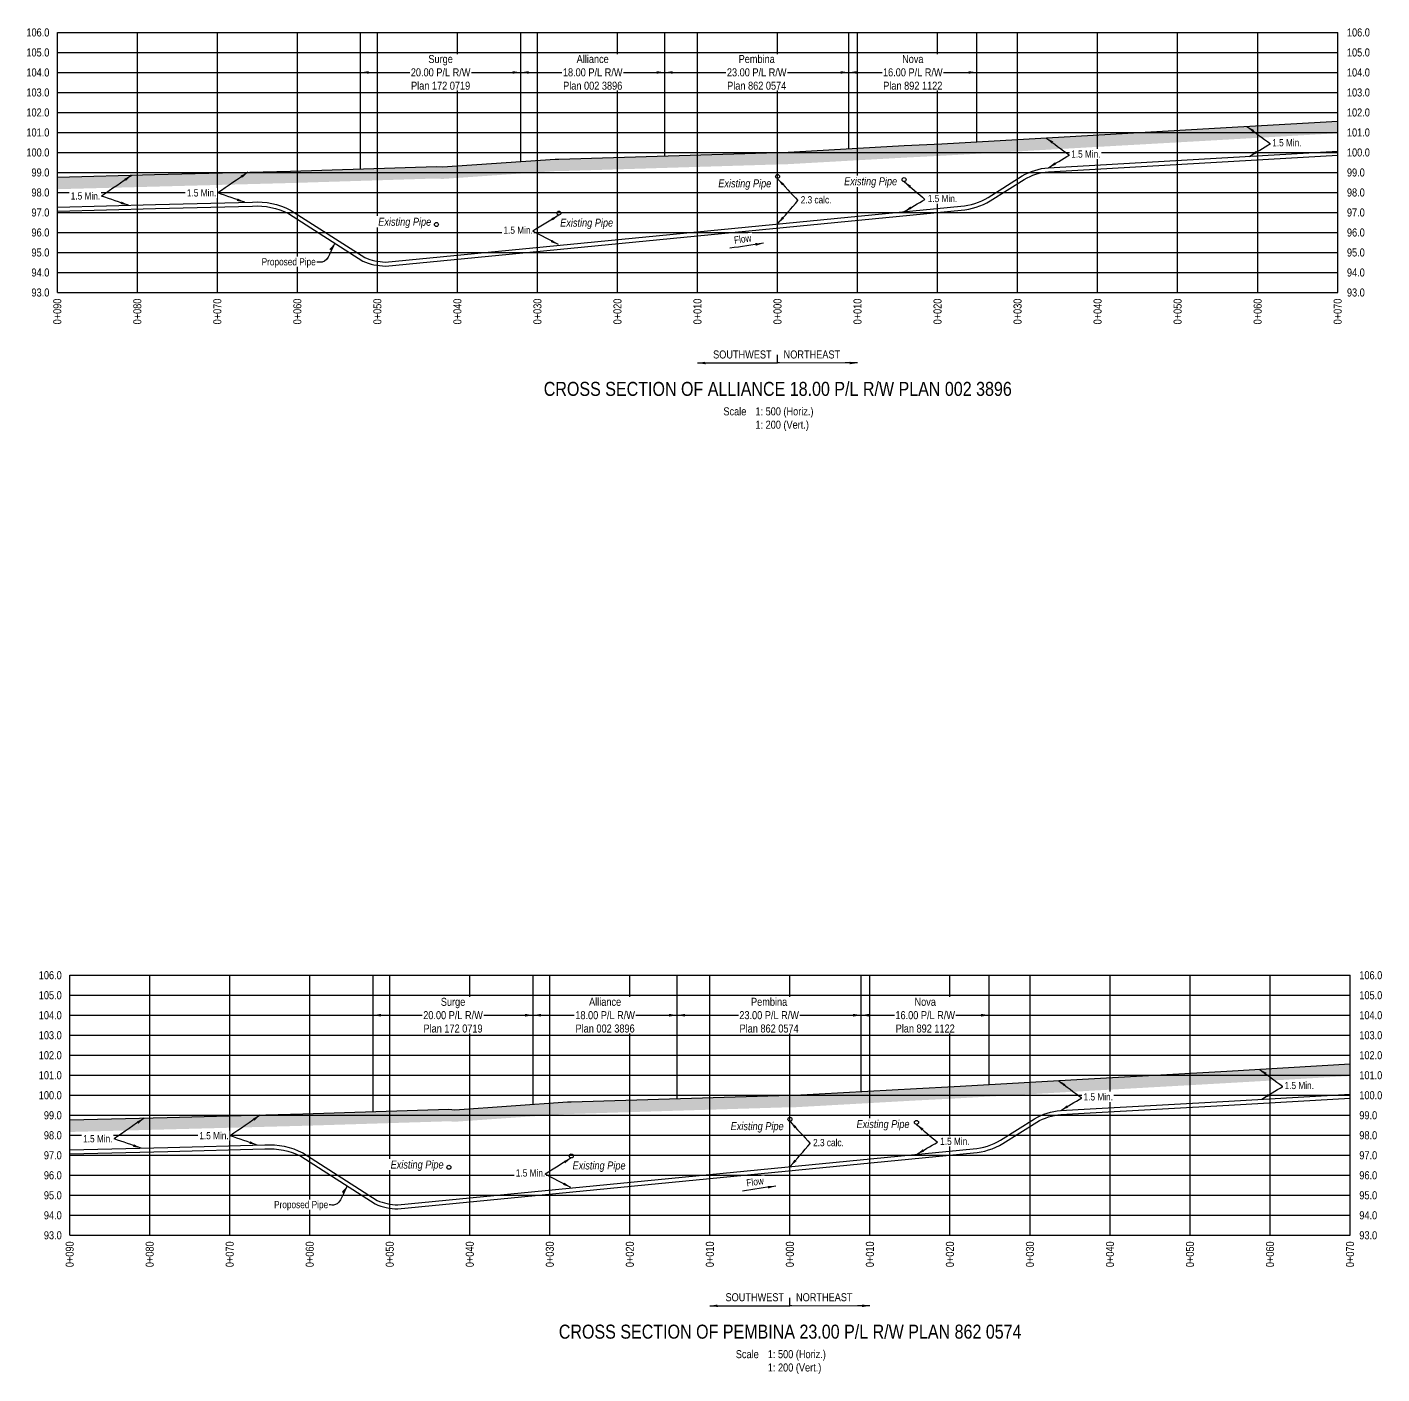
# Model space of a CAD drawing. Extents: x 348563 to 356787, y 6145683 to 6156014.
# Drawn here: x 349230 to 350923, y 6148369 to 6150051 of the extents above; entities that cross this region are included whole.
import ezdxf
from ezdxf.enums import TextEntityAlignment as Align

# ---------------------------------------------------------------- set-up
doc = ezdxf.new("R2010")
doc.units = 0
doc.header["$LTSCALE"] = 5
doc.header["$PDMODE"] = 34
doc.header["$PDSIZE"] = 0.03
doc.linetypes.add('foc-TOPO', pattern=[1, 0.2, -0.8])
doc.linetypes.add('UG_PIPE', pattern=[1.875, 1.25, -0.625])
doc.layers.get('Defpoints').update_dxf_attribs({"color": 9})
for name, color, linetype in [('AS-PIPE-UG', 44, 'UG_PIPE'), ('CG-NOTES', 7, 'Continuous'), ('DETAIL-T', 7, 'Continuous'), ('F-RW', 190, 'Continuous'), ('L-DETAIL-T', 3, 'Continuous'), ('P-CROSSINGS-GRID', 8, 'Continuous'), ('P-CROSSINGS-GROUND', 48, 'foc-TOPO'), ('P-CROSSINGS-LINE', 3, 'Continuous'), ('P-PROPOSED', 10, 'Continuous'), ('S-T7', 7, 'Continuous')]:
    doc.layers.add(name, color=color, linetype=linetype)
doc.layers.add('F-RW-T', color=190, linetype='Continuous', lineweight=9)
doc.styles.add('140', font='ARIALN.TTF', dxfattribs={"height": 15})
doc.styles.add('80', font='ARIALN.TTF', dxfattribs={"height": 10})
doc.styles.add('80CG', font='ARIALN.TTF', dxfattribs={"height": 10})
doc.styles.add('80L', font='ARIALN.TTF', dxfattribs={"height": 10})
doc.dimstyles.new('Compass 5 000', dxfattribs={"dimscale": 5, "dimtxt": 9, "dimasz": 2, "dimexe": 0.2, "dimexo": 0.0625, "dimgap": 0.5, "dimtad": 0, "dimtih": 1, "dimtoh": 1, "dimzin": 0, "dimdsep": 46, "dimtxsty": '80CG', "dimcen": 0.1, "dimse1": 1, "dimse2": 1, "dimclrd": 256, "dimclrt": 256, "dimaunit": 1, "dimadec": 4, "dimazin": 0, "dimtfac": 0.06, "dimtofl": 0, "dimtmove": 0, "dimatfit": 1, "dimfxl": 0.2, "dimtolj": 1, "dimtzin": 0, "dimlwd": -1, "dimarcsym": 0})

# ---------------------------------------------------------------- blocks, each defined once
blk = doc.blocks.new('*D641')
at = {"layer": 'Defpoints', "color": 0, "transparency": 16777216}
for p in [(350256.6, 6149999), (350416.6, 6149999), (350416.6, 6149994.7)]:
    blk.add_point(p, dxfattribs=at)
at = {"layer": 'F-RW-T', "transparency": 16777216}
for p, q in [((350266.6, 6149994.7), (350297.5, 6149994.7)), ((350406.6, 6149994.7), (350375.7, 6149994.7))]:
    blk.add_line(p, q, dxfattribs=at)
for points in [[(350266.6, 6149996.3), (350266.6, 6149993), (350256.6, 6149994.7)], [(350406.6, 6149996.3), (350406.6, 6149993), (350416.6, 6149994.7)]]:
    blk.add_solid(points, dxfattribs=at)
at = {"layer": 'F-RW-T', "transparency": 16777216, "insert": (350336.6, 6149994.7), "char_height": 10, "attachment_point": 5, "style": '80CG', "bg_fill": 3, "box_fill_scale": 1.1, "bg_fill_color": 256, "bg_fill_true_color": 13158600, "bg_fill_transparency": 0}
blk.add_mtext('\\A1;Nova\\P16.00 P/L R/W\\PPlan 892 1122', dxfattribs=at)
blk = doc.blocks.new('*D642')
at = {"layer": 'Defpoints', "color": 0, "transparency": 16777216}
for p in [(350026.7, 6149994.7), (350256.6, 6149994.7), (350256.6, 6149994.7)]:
    blk.add_point(p, dxfattribs=at)
at = {"layer": 'F-RW-T', "transparency": 16777216}
for p, q in [((350036.7, 6149994.7), (350102.1, 6149994.7)), ((350246.6, 6149994.7), (350181.2, 6149994.7))]:
    blk.add_line(p, q, dxfattribs=at)
for points in [[(350036.7, 6149996.3), (350036.7, 6149993), (350026.7, 6149994.7)], [(350246.6, 6149996.3), (350246.6, 6149993), (350256.6, 6149994.7)]]:
    blk.add_solid(points, dxfattribs=at)
at = {"layer": 'F-RW-T', "transparency": 16777216, "insert": (350141.6, 6149994.7), "char_height": 10, "attachment_point": 5, "style": '80CG', "bg_fill": 3, "box_fill_scale": 1.1, "bg_fill_color": 256, "bg_fill_true_color": 13158600, "bg_fill_transparency": 0}
blk.add_mtext('\\A1;Pembina\\P23.00 P/L R/W\\PPlan 862 0574', dxfattribs=at)
blk = doc.blocks.new('*D643')
at = {"layer": 'Defpoints', "color": 0, "transparency": 16777216}
for p in [(349846.7, 6149994.7), (350026.7, 6149994.7), (350026.7, 6149994.7)]:
    blk.add_point(p, dxfattribs=at)
at = {"layer": 'F-RW-T', "transparency": 16777216}
for p, q in [((349856.7, 6149994.7), (349897.6, 6149994.7)), ((350016.7, 6149994.7), (349975.8, 6149994.7))]:
    blk.add_line(p, q, dxfattribs=at)
for points in [[(349856.7, 6149996.3), (349856.7, 6149993), (349846.7, 6149994.7)], [(350016.7, 6149996.3), (350016.7, 6149993), (350026.7, 6149994.7)]]:
    blk.add_solid(points, dxfattribs=at)
at = {"layer": 'F-RW-T', "transparency": 16777216, "insert": (349936.7, 6149994.7), "char_height": 10, "attachment_point": 5, "style": '80CG', "bg_fill": 3, "box_fill_scale": 1.1, "bg_fill_color": 256, "bg_fill_true_color": 13158600, "bg_fill_transparency": 0}
blk.add_mtext('\\A1;Alliance\\P18.00 P/L R/W\\PPlan 002 3896', dxfattribs=at)
blk = doc.blocks.new('*D644')
at = {"layer": 'Defpoints', "color": 0, "transparency": 16777216}
for p in [(350272.1, 6148821), (350432, 6148821), (350432, 6148816.7)]:
    blk.add_point(p, dxfattribs=at)
at = {"layer": 'F-RW-T', "transparency": 16777216}
for p, q in [((350282.1, 6148816.7), (350313, 6148816.7)), ((350422, 6148816.7), (350391.2, 6148816.7))]:
    blk.add_line(p, q, dxfattribs=at)
for points in [[(350282.1, 6148818.4), (350282.1, 6148815), (350272.1, 6148816.7)], [(350422, 6148818.4), (350422, 6148815), (350432, 6148816.7)]]:
    blk.add_solid(points, dxfattribs=at)
at = {"layer": 'F-RW-T', "transparency": 16777216, "insert": (350352.1, 6148816.7), "char_height": 10, "attachment_point": 5, "style": '80CG', "bg_fill": 3, "box_fill_scale": 1.1, "bg_fill_color": 256, "bg_fill_true_color": 13158600, "bg_fill_transparency": 0}
blk.add_mtext('\\A1;Nova\\P16.00 P/L R/W\\PPlan 892 1122', dxfattribs=at)
blk = doc.blocks.new('*D645')
at = {"layer": 'Defpoints', "color": 0, "transparency": 16777216}
for p in [(350042.1, 6148816.7), (350272.1, 6148816.7), (350272.1, 6148816.7)]:
    blk.add_point(p, dxfattribs=at)
at = {"layer": 'F-RW-T', "transparency": 16777216}
for p, q in [((350052.1, 6148816.7), (350117.6, 6148816.7)), ((350262.1, 6148816.7), (350196.7, 6148816.7))]:
    blk.add_line(p, q, dxfattribs=at)
for points in [[(350052.1, 6148818.4), (350052.1, 6148815), (350042.1, 6148816.7)], [(350262.1, 6148818.4), (350262.1, 6148815), (350272.1, 6148816.7)]]:
    blk.add_solid(points, dxfattribs=at)
at = {"layer": 'F-RW-T', "transparency": 16777216, "insert": (350157.1, 6148816.7), "char_height": 10, "attachment_point": 5, "style": '80CG', "bg_fill": 3, "box_fill_scale": 1.1, "bg_fill_color": 256, "bg_fill_true_color": 13158600, "bg_fill_transparency": 0}
blk.add_mtext('\\A1;Pembina\\P23.00 P/L R/W\\PPlan 862 0574', dxfattribs=at)
blk = doc.blocks.new('*D646')
at = {"layer": 'Defpoints', "color": 0, "transparency": 16777216}
for p in [(349862.2, 6148816.7), (350042.1, 6148816.7), (350042.1, 6148816.7)]:
    blk.add_point(p, dxfattribs=at)
at = {"layer": 'F-RW-T', "transparency": 16777216}
for p, q in [((349872.2, 6148816.7), (349913.1, 6148816.7)), ((350032.1, 6148816.7), (349991.3, 6148816.7))]:
    blk.add_line(p, q, dxfattribs=at)
for points in [[(349872.2, 6148818.4), (349872.2, 6148815), (349862.2, 6148816.7)], [(350032.1, 6148818.4), (350032.1, 6148815), (350042.1, 6148816.7)]]:
    blk.add_solid(points, dxfattribs=at)
at = {"layer": 'F-RW-T', "transparency": 16777216, "insert": (349952.2, 6148816.7), "char_height": 10, "attachment_point": 5, "style": '80CG', "bg_fill": 3, "box_fill_scale": 1.1, "bg_fill_color": 256, "bg_fill_true_color": 13158600, "bg_fill_transparency": 0}
blk.add_mtext('\\A1;Alliance\\P18.00 P/L R/W\\PPlan 002 3896', dxfattribs=at)
blk = doc.blocks.new('*D702')
at = {"layer": 'Defpoints', "color": 0, "transparency": 16777216}
for p in [(349646.8, 6149994.7), (349646.8, 6149994.7), (349846.7, 6149994.7)]:
    blk.add_point(p, dxfattribs=at)
at = {"layer": 'F-RW-T', "transparency": 16777216}
for p, q in [((349656.8, 6149994.7), (349707.2, 6149994.7)), ((349836.7, 6149994.7), (349786.3, 6149994.7))]:
    blk.add_line(p, q, dxfattribs=at)
for points in [[(349656.8, 6149996.3), (349656.8, 6149993), (349646.8, 6149994.7)], [(349836.7, 6149996.3), (349836.7, 6149993), (349846.7, 6149994.7)]]:
    blk.add_solid(points, dxfattribs=at)
at = {"layer": 'F-RW-T', "transparency": 16777216, "insert": (349746.7, 6149994.7), "char_height": 10, "attachment_point": 5, "style": '80CG', "bg_fill": 3, "box_fill_scale": 1.1, "bg_fill_color": 256, "bg_fill_true_color": 13158600, "bg_fill_transparency": 0}
blk.add_mtext('\\A1;Surge\\P20.00 P/L R/W\\PPlan 172 0719', dxfattribs=at)
blk = doc.blocks.new('*D703')
at = {"layer": 'Defpoints', "color": 0, "transparency": 16777216}
for p in [(349662.2, 6148816.7), (349662.2, 6148816.7), (349862.2, 6148816.7)]:
    blk.add_point(p, dxfattribs=at)
at = {"layer": 'F-RW-T', "transparency": 16777216}
for p, q in [((349672.2, 6148816.7), (349722.7, 6148816.7)), ((349852.2, 6148816.7), (349801.8, 6148816.7))]:
    blk.add_line(p, q, dxfattribs=at)
for points in [[(349672.2, 6148818.4), (349672.2, 6148815), (349662.2, 6148816.7)], [(349852.2, 6148818.4), (349852.2, 6148815), (349862.2, 6148816.7)]]:
    blk.add_solid(points, dxfattribs=at)
at = {"layer": 'F-RW-T', "transparency": 16777216, "insert": (349762.2, 6148816.7), "char_height": 10, "attachment_point": 5, "style": '80CG', "bg_fill": 3, "box_fill_scale": 1.1, "bg_fill_color": 256, "bg_fill_true_color": 13158600, "bg_fill_transparency": 0}
blk.add_mtext('\\A1;Surge\\P20.00 P/L R/W\\PPlan 172 0719', dxfattribs=at)

msp = doc.modelspace()

# ---------------------------------------------------------------- hatches: boundary and pattern name
at = {"layer": 'P-CROSSINGS-GROUND', "linetype": 'ByBlock'}
h = msp.add_hatch(dxfattribs=at)
h.set_pattern_fill('EARTH', color=256, scale=2.49874, angle=45)
h.set_pattern_definition([(45, (2878.48, -5423.513), (2e-15, 22.43932122), [15.8669962, -15.8669962]), (45, (2874.273, -5419.305), (2e-15, 22.43932122), [15.8669962, -15.8669962]), (45, (2870.066, -5415.098), (2e-15, 22.43932122), [15.8669962, -15.8669962]), (135, (2870.066, -5412.293), (-22.43932122, 2e-15), [15.8669962, -15.8669962]), (135, (2874.273, -5408.086), (-22.43932122, 2e-15), [15.8669962, -15.8669962]), (135, (2878.48, -5403.878), (-22.43932122, 2e-15), [15.8669962, -15.8669962])])
h.paths.add_polyline_path([(349890.154, 6149871.405), (349894.551, 6149871.335), (350167.856, 6149879.688), (350174.105, 6149879.688), (350326.535, 6149888.234), (350373.473, 6149890.585), (350541.283, 6149900.187), (350714.485, 6149909.913), (350867.447, 6149918.722), (350867.447, 6149933.743), (350713.633, 6149924.885), (350540.435, 6149915.16), (350372.67, 6149905.56), (350325.74, 6149903.21), (350173.685, 6149894.685), (350167.626, 6149894.685), (349894.442, 6149886.335), (349889.753, 6149886.41), (349748.946, 6149876.61), (349741.536, 6149877.16), (349559.025, 6149871.485), (349389.444, 6149866.985), (349267.857, 6149863.785), (349267.857, 6149848.784), (349389.838, 6149851.994), (349559.457, 6149856.495), (349741.213, 6149862.146), (349748.912, 6149861.575)])
h = msp.add_hatch(dxfattribs=at)
h.set_pattern_fill('EARTH', color=256, scale=2.49874, angle=45)
h.set_pattern_definition([(45, (2893.966, -6601.479), (2e-15, 22.43932122), [15.8669962, -15.8669962]), (45, (2889.759, -6597.272), (2e-15, 22.43932122), [15.8669962, -15.8669962]), (45, (2885.551, -6593.064), (2e-15, 22.43932122), [15.8669962, -15.8669962]), (135, (2885.551, -6590.26), (-22.43932122, 2e-15), [15.8669962, -15.8669962]), (135, (2889.759, -6586.052), (-22.43932122, 2e-15), [15.8669962, -15.8669962]), (135, (2893.966, -6581.845), (-22.43932122, 2e-15), [15.8669962, -15.8669962])])
h.paths.add_polyline_path([(349905.64, 6148693.439), (349910.036, 6148693.368), (350183.341, 6148701.722), (350189.59, 6148701.722), (350342.02, 6148710.268), (350388.959, 6148712.618), (350556.769, 6148722.221), (350729.97, 6148731.946), (350882.932, 6148740.756), (350882.932, 6148755.777), (350729.118, 6148746.918), (350555.92, 6148737.193), (350388.155, 6148727.593), (350341.226, 6148725.243), (350189.17, 6148716.718), (350183.112, 6148716.718), (349909.927, 6148708.368), (349905.238, 6148708.443), (349764.432, 6148698.643), (349757.021, 6148699.193), (349574.511, 6148693.518), (349404.929, 6148689.018), (349283.343, 6148685.818), (349283.343, 6148670.817), (349405.324, 6148674.027), (349574.943, 6148678.528), (349756.698, 6148684.18), (349764.397, 6148683.608)])

# ---------------------------------------------------------------- linework, layer by layer
at = {"layer": 'AS-PIPE-UG', "linetype": 'Continuous'}
for centre in [(350167.626, 6149864.693), (350325.74, 6149860.721), (349741.536, 6149804.679), (349894.442, 6149818.853), (350183.112, 6148686.726), (350341.226, 6148682.755), (349909.927, 6148640.886), (349757.021, 6148626.712)]:
    msp.add_circle(centre, 2.499, dxfattribs=at)
at = {"layer": 'CG-NOTES'}
for p, q in [((350167.626, 6149631.621), (350167.626, 6149641.619)), ((350183.112, 6148453.655), (350183.112, 6148463.652))]:
    msp.add_line(p, q, dxfattribs=at)
at = {"layer": 'F-RW'}
for p, q in [((349646.76, 6149874.213), (349646.76, 6150044.646)), ((349846.709, 6149883.414), (349846.709, 6150044.646)), ((350026.663, 6149890.376), (350026.663, 6150044.646)), ((350256.604, 6149899.333), (350256.604, 6150044.646)), ((350416.562, 6149908.071), (350416.562, 6150044.646)), ((349662.245, 6148696.246), (349662.245, 6148866.68)), ((349862.194, 6148705.447), (349862.194, 6148866.68)), ((350042.148, 6148712.41), (350042.148, 6148866.68)), ((350272.089, 6148721.367), (350272.089, 6148866.68)), ((350432.048, 6148730.105), (350432.048, 6148866.68))]:
    msp.add_line(p, q, dxfattribs=at)
at = {"layer": 'P-CROSSINGS-GRID', "color": 8}
for p, q in [((349267.857, 6149719.73), (349267.857, 6150044.646)), ((349267.857, 6150044.646), (350867.447, 6150044.646)), ((349367.832, 6149719.73), (349367.832, 6150044.646)), ((349467.806, 6149719.73), (349467.806, 6150044.646)), ((349567.78, 6149719.73), (349567.78, 6150044.646)), ((349667.755, 6149719.73), (349667.755, 6150044.646)), ((349767.729, 6149719.73), (349767.729, 6150044.646)), ((349867.703, 6149719.73), (349867.703, 6150044.646)), ((349967.678, 6149719.73), (349967.678, 6150044.646)), ((350067.652, 6149719.73), (350067.652, 6150044.646)), ((350167.626, 6149719.73), (350167.626, 6150044.646)), ((350267.601, 6149719.73), (350267.601, 6150044.646)), ((350367.575, 6149719.73), (350367.575, 6150044.646)), ((350467.549, 6149719.73), (350467.549, 6150044.646)), ((350567.524, 6149719.73), (350567.524, 6150044.646)), ((350667.498, 6149719.73), (350667.498, 6150044.646)), ((350767.472, 6149719.73), (350767.472, 6150044.646)), ((350867.447, 6149719.73), (350867.447, 6150044.646)), ((349267.857, 6150019.653), (350867.447, 6150019.653)), ((349267.857, 6149994.659), (350867.447, 6149994.659)), ((349267.857, 6149969.665), (350867.447, 6149969.665)), ((349267.857, 6149944.672), (350867.447, 6149944.672)), ((349267.857, 6149919.678), (350867.447, 6149919.678)), ((349267.857, 6149894.685), (350867.447, 6149894.685)), ((349267.857, 6149869.691), (350867.447, 6149869.691)), ((349267.857, 6149844.697), (350867.447, 6149844.697)), ((349267.857, 6149819.704), (350867.447, 6149819.704)), ((349267.857, 6149794.71), (350867.447, 6149794.71)), ((349267.857, 6149769.717), (350867.447, 6149769.717)), ((349267.857, 6149744.723), (350867.447, 6149744.723)), ((349267.857, 6149719.73), (350867.447, 6149719.73)), ((349283.343, 6148866.68), (350882.932, 6148866.68)), ((349283.343, 6148541.763), (349283.343, 6148866.68)), ((349383.317, 6148541.763), (349383.317, 6148866.68)), ((349483.291, 6148541.763), (349483.291, 6148866.68)), ((349583.266, 6148541.763), (349583.266, 6148866.68)), ((349683.24, 6148541.763), (349683.24, 6148866.68)), ((349783.214, 6148541.763), (349783.214, 6148866.68)), ((349883.189, 6148541.763), (349883.189, 6148866.68)), ((349983.163, 6148541.763), (349983.163, 6148866.68)), ((350083.137, 6148541.763), (350083.137, 6148866.68)), ((350183.112, 6148541.763), (350183.112, 6148866.68)), ((350283.086, 6148541.763), (350283.086, 6148866.68)), ((350383.06, 6148541.763), (350383.06, 6148866.68)), ((350483.035, 6148541.763), (350483.035, 6148866.68)), ((350583.009, 6148541.763), (350583.009, 6148866.68)), ((350682.983, 6148541.763), (350682.983, 6148866.68)), ((350782.958, 6148541.763), (350782.958, 6148866.68)), ((350882.932, 6148541.763), (350882.932, 6148866.68)), ((349283.343, 6148841.686), (350882.932, 6148841.686)), ((349283.343, 6148816.692), (350882.932, 6148816.692)), ((349283.343, 6148791.699), (350882.932, 6148791.699)), ((349283.343, 6148766.705), (350882.932, 6148766.705)), ((349283.343, 6148741.712), (350882.932, 6148741.712)), ((349283.343, 6148716.718), (350882.932, 6148716.718)), ((349283.343, 6148691.725), (350882.932, 6148691.725)), ((349283.343, 6148666.731), (350882.932, 6148666.731)), ((349283.343, 6148641.737), (350882.932, 6148641.737)), ((349283.343, 6148616.744), (350882.932, 6148616.744)), ((349283.343, 6148591.75), (350882.932, 6148591.75)), ((349283.343, 6148566.757), (350882.932, 6148566.757)), ((349283.343, 6148541.763), (350882.932, 6148541.763))]:
    msp.add_line(p, q, dxfattribs=at)
at = {"layer": 'P-CROSSINGS-LINE', "color": 3, "flags": 128}
for points in [[(349267.857, 6149863.785), (349389.444, 6149866.985), (349559.025, 6149871.485), (349741.536, 6149877.16), (349748.946, 6149876.61), (349889.753, 6149886.41), (349894.442, 6149886.335), (350167.626, 6149894.685), (350173.685, 6149894.685), (350325.74, 6149903.21), (350372.67, 6149905.56), (350540.435, 6149915.16), (350713.633, 6149924.885), (350867.447, 6149933.743)], [(349283.343, 6148685.818), (349404.929, 6148689.018), (349574.511, 6148693.518), (349757.021, 6148699.193), (349764.432, 6148698.643), (349905.238, 6148708.443), (349909.927, 6148708.368), (350183.112, 6148716.718), (350189.17, 6148716.718), (350341.226, 6148725.243), (350388.155, 6148727.593), (350555.92, 6148737.193), (350729.118, 6148746.918), (350882.932, 6148755.777)]]:
    msp.add_lwpolyline(points, dxfattribs=at)

# ---------------------------------------------------------------- texts
at = {"style": '80'}
for s, p in [('0+090', (349267.77, 6149712.063)), ('0+080', (349367.745, 6149712.063)), ('0+070', (349467.719, 6149712.063)), ('0+060', (349567.693, 6149712.063)), ('0+050', (349667.668, 6149712.063)), ('0+040', (349767.642, 6149712.063)), ('0+030', (349867.616, 6149712.063)), ('0+020', (349967.591, 6149712.063)), ('0+010', (350067.565, 6149712.063)), ('0+000', (350167.539, 6149712.063)), ('0+010', (350267.514, 6149712.063)), ('0+020', (350367.488, 6149712.063)), ('0+030', (350467.462, 6149712.063)), ('0+040', (350567.437, 6149712.063)), ('0+050', (350667.411, 6149712.063)), ('0+060', (350767.385, 6149712.063)), ('0+070', (350867.36, 6149712.063)), ('0+090', (349283.256, 6148534.097)), ('0+080', (349383.23, 6148534.097)), ('0+070', (349483.204, 6148534.097)), ('0+060', (349583.179, 6148534.097)), ('0+050', (349683.153, 6148534.097)), ('0+040', (349783.127, 6148534.097)), ('0+030', (349883.102, 6148534.097)), ('0+020', (349983.076, 6148534.097)), ('0+010', (350083.05, 6148534.097)), ('0+000', (350183.025, 6148534.097)), ('0+010', (350282.999, 6148534.097)), ('0+020', (350382.973, 6148534.097)), ('0+030', (350482.948, 6148534.097)), ('0+040', (350582.922, 6148534.097)), ('0+050', (350682.896, 6148534.097)), ('0+060', (350782.871, 6148534.097)), ('0+070', (350882.845, 6148534.097))]:
    msp.add_text(s, height=9.9974, rotation=90, dxfattribs=at).set_placement(p, align=Align.MIDDLE_RIGHT)
at = {"layer": 'DETAIL-T', "char_height": 9.99743, "attachment_point": 1, "style": '80L'}
for insert in [(350099.988, 6149576.176), (350115.473, 6148398.209)]:
    msp.add_mtext_dynamic_manual_height_columns('Scale^I1: 500 (Horiz.)\\P^I1: 200 (Vert.)', width=217.1051, gutter_width=45, heights=[0], dxfattribs=dict(at, insert=insert))
at = {"layer": 'L-DETAIL-T', "char_height": 17.49551, "attachment_point": 2, "rotation": 0, "style": '140'}
for s, insert, width in [('CROSS SECTION OF ALLIANCE 18.00 P/L R/W PLAN 002 3896', (350167.907, 6149608.041), 634.07546), ('CROSS SECTION OF PEMBINA 23.00 P/L R/W PLAN 862 0574', (350183.392, 6148430.075), 623.18918)]:
    msp.add_mtext(s, dxfattribs=dict(at, insert=insert, width=width))
at = {"layer": 'S-T7', "style": '80'}
for s, p in [('106.0', (349257.86, 6150044.646)), ('105.0', (349257.86, 6150019.653)), ('104.0', (349257.86, 6149994.659)), ('103.0', (349257.86, 6149969.665)), ('102.0', (349257.86, 6149944.672)), ('101.0', (349257.86, 6149919.678)), ('100.0', (349257.86, 6149894.685)), ('99.0', (349257.86, 6149869.691)), ('98.0', (349257.86, 6149844.697)), ('97.0', (349257.86, 6149819.704)), ('96.0', (349257.86, 6149794.71)), ('95.0', (349257.86, 6149769.717)), ('94.0', (349257.86, 6149744.723)), ('93.0', (349257.86, 6149719.73)), ('106.0', (349273.345, 6148866.68)), ('105.0', (349273.345, 6148841.686)), ('104.0', (349273.345, 6148816.692)), ('103.0', (349273.345, 6148791.699)), ('102.0', (349273.345, 6148766.705)), ('101.0', (349273.345, 6148741.712)), ('100.0', (349273.345, 6148716.718)), ('99.0', (349273.345, 6148691.725)), ('98.0', (349273.345, 6148666.731)), ('97.0', (349273.345, 6148641.737)), ('96.0', (349273.345, 6148616.744)), ('95.0', (349273.345, 6148591.75)), ('94.0', (349273.345, 6148566.757)), ('93.0', (349273.345, 6148541.763))]:
    msp.add_text(s, height=9.9974, dxfattribs=at).set_placement(p, align=Align.MIDDLE_RIGHT)
for s, p in [('106.0', (350878.974, 6150044.646)), ('105.0', (350878.974, 6150019.653)), ('104.0', (350878.974, 6149994.659)), ('103.0', (350878.974, 6149969.665)), ('102.0', (350878.974, 6149944.672)), ('101.0', (350878.974, 6149919.678)), ('100.0', (350878.974, 6149894.685)), ('99.0', (350878.974, 6149869.691)), ('98.0', (350878.974, 6149844.697)), ('97.0', (350878.974, 6149819.704)), ('96.0', (350878.974, 6149794.71)), ('95.0', (350878.974, 6149769.717)), ('94.0', (350878.974, 6149744.723)), ('93.0', (350878.974, 6149719.73)), ('106.0', (350894.46, 6148866.68)), ('105.0', (350894.46, 6148841.686)), ('104.0', (350894.46, 6148816.692)), ('103.0', (350894.46, 6148791.699)), ('102.0', (350894.46, 6148766.705)), ('101.0', (350894.46, 6148741.712)), ('100.0', (350894.46, 6148716.718)), ('99.0', (350894.46, 6148691.725)), ('98.0', (350894.46, 6148666.731)), ('97.0', (350894.46, 6148641.737)), ('96.0', (350894.46, 6148616.744)), ('95.0', (350894.46, 6148591.75)), ('94.0', (350894.46, 6148566.757)), ('93.0', (350894.46, 6148541.763))]:
    msp.add_text(s, height=9.9974, dxfattribs=at).set_placement(p, align=Align.MIDDLE_LEFT)

# ---------------------------------------------------------------- leaders
at = {"path_type": 1}
for points in [[(350754.117, 6149927.262), (350783.291, 6149905.607)], [(350502.999, 6149913.063), (350532.173, 6149891.408)], [(350505.966, 6149875.636), (350532.173, 6149891.408)], [(350757.084, 6149889.835), (350783.291, 6149905.607)], [(349360.801, 6149866.081), (349323.172, 6149840.19)], [(349505.957, 6149869.926), (349468.328, 6149844.035)], [(349356.908, 6149828.625), (349323.172, 6149840.19)], [(349502.064, 6149832.47), (349468.328, 6149844.035)], [(350769.602, 6148749.296), (350798.776, 6148727.641)], [(350518.484, 6148735.097), (350547.658, 6148713.442)], [(350772.569, 6148711.868), (350798.776, 6148727.641)], [(350521.452, 6148697.669), (350547.658, 6148713.442)], [(349521.442, 6148691.959), (349483.813, 6148666.068)], [(349376.286, 6148688.115), (349338.658, 6148662.224)], [(349372.393, 6148650.659), (349338.658, 6148662.224)], [(349517.549, 6148654.503), (349483.813, 6148666.068)]]:
    msp.add_leader(points, dimstyle='Compass 5 000', override={"dimgap": 0.5, "dimtad": 0}, dxfattribs=at)
at = {"layer": 'CG-NOTES', "path_type": 1}
for points in [[(350067.652, 6149631.621), (350167.626, 6149631.621)], [(350267.601, 6149631.621), (350167.626, 6149631.621)], [(350083.137, 6148453.655), (350183.112, 6148453.655)], [(350283.086, 6148453.655), (350183.112, 6148453.655)]]:
    msp.add_leader(points, dimstyle='Compass 5 000', override={"dimgap": 0.5, "dimtad": 0}, dxfattribs=at)

# ---------------------------------------------------------------- next in the draw order: texts
at = {"color": 3, "char_height": 9.9974, "width": 78.41119, "attachment_point": 3, "style": '80', "bg_fill": 2}
for insert in [(350160.261, 6149647.298), (350175.746, 6148469.331)]:
    msp.add_mtext('SOUTHWEST', dxfattribs=dict(at, insert=insert))
at = {"layer": 'AS-PIPE-UG', "linetype": 'Continuous', "char_height": 9.99496, "attachment_point": 1, "style": '80L', "bg_fill": 3, "box_fill_scale": 1.2, "bg_fill_color": 256, "bg_fill_transparency": 0}
for insert in [(350093.58, 6149861.056), (350250.834, 6149863.681), (349668.759, 6149813.087), (349896.064, 6149811.932), (350109.065, 6148683.09), (350266.319, 6148685.714), (349684.245, 6148635.12), (349911.549, 6148633.965)]:
    msp.add_mtext_dynamic_manual_height_columns('{\\fArial Narrow|b0|i1|c0|p34;Existing Pipe}', width=65.7647, gutter_width=49.95, heights=[0], dxfattribs=dict(at, insert=insert))

# ---------------------------------------------------------------- next in the draw order: dimensions: what is measured, and where the dimension line sits
at = {"layer": 'F-RW-T'}
for p1, p2, picture, middle in [((350256.604, 6149998.989), (350416.562, 6149998.989), '*D641', (350336.583, 6149994.659)), ((350272.089, 6148821.023), (350432.048, 6148821.023), '*D644', (350352.068, 6148816.692))]:
    dim = msp.add_aligned_dim(p1=p1, p2=p2, distance=-4.33, text='Nova\\P16.00 P/L R/W\\PPlan 892 1122', dimstyle='Compass 5 000', override={"dimtfill": 1}, dxfattribs=at)
    dim.commit()
    dim.dimension.update_dxf_attribs({"geometry": picture, "text_midpoint": middle})

# ---------------------------------------------------------------- next in the draw order: linework, layer by layer
at = {"layer": 'P-PROPOSED'}
for points in [[(349267.857, 6149826.282), (349390.43, 6149829.507), (349511.495, 6149832.72, -0.13631723), (349558.982, 6149822.739), (349651.839, 6149763.239, 0.09324867), (349677.584, 6149757.812), (349861.808, 6149775.695), (350396.475, 6149827.599, 0.11852725), (350430.829, 6149838.536), (350473.328, 6149865.308, -0.11384325), (350505.813, 6149875.627), (350542.556, 6149877.729), (350715.762, 6149887.455), (350867.447, 6149896.191)], [(349267.857, 6149821.281), (349390.562, 6149824.51), (349511.722, 6149827.725, -0.13591788), (349556.481, 6149818.404), (349649.508, 6149758.796, 0.0957346), (349677.777, 6149752.808), (349862.291, 6149770.72), (350396.898, 6149822.617, 0.11847611), (350433.456, 6149834.283), (350475.932, 6149861.041, -0.11339018), (350506.159, 6149870.64), (350542.839, 6149872.739), (350716.046, 6149882.464), (350867.447, 6149891.184)], [(349283.343, 6148648.315), (349405.916, 6148651.541), (349526.98, 6148654.753, -0.13631723), (349574.467, 6148644.772), (349667.325, 6148585.273, 0.09324867), (349693.069, 6148579.845), (349877.293, 6148597.729), (350411.96, 6148649.632, 0.11852725), (350446.314, 6148660.569), (350488.813, 6148687.342, -0.11384325), (350521.298, 6148697.66), (350558.042, 6148699.763), (350731.247, 6148709.488), (350882.932, 6148718.224)], [(349283.343, 6148643.315), (349406.047, 6148646.544), (349527.207, 6148649.759, -0.13591788), (349571.966, 6148640.438), (349664.993, 6148580.83, 0.0957346), (349693.262, 6148574.842), (349877.776, 6148592.754), (350412.383, 6148644.651, 0.11847611), (350448.941, 6148656.316), (350491.418, 6148683.075, -0.11339018), (350521.644, 6148692.673), (350558.325, 6148694.772), (350731.531, 6148704.498), (350882.932, 6148713.217)]]:
    msp.add_lwpolyline(points, format="xyb", dxfattribs=at)

# ---------------------------------------------------------------- next in the draw order: texts
at = {"color": 3, "char_height": 9.9974, "width": 71.77802, "attachment_point": 1, "style": '80', "bg_fill": 2}
for insert in [(350175.214, 6149647.298), (350190.7, 6148469.331)]:
    msp.add_mtext('NORTHEAST', dxfattribs=dict(at, insert=insert))

# ---------------------------------------------------------------- next in the draw order: dimensions: what is measured, and where the dimension line sits
at = {"layer": 'F-RW-T'}
for p1, p2, picture, middle in [((350026.663, 6149994.659), (350256.604, 6149994.659), '*D642', (350141.633, 6149994.659)), ((350042.148, 6148816.692), (350272.089, 6148816.692), '*D645', (350157.118, 6148816.692))]:
    dim = msp.add_aligned_dim(p1=p1, p2=p2, distance=0, text='Pembina\\P23.00 P/L R/W\\PPlan 862 0574', dimstyle='Compass 5 000', override={"dimtfill": 1}, dxfattribs=at)
    dim.commit()
    dim.dimension.update_dxf_attribs({"geometry": picture, "text_midpoint": middle})

# ---------------------------------------------------------------- next in the draw order: texts
at = {"attachment_point": 1, "style": '80L', "bg_fill": 3, "box_fill_scale": 1.2, "bg_fill_color": 256, "bg_fill_transparency": 0}
for s, width, insert, char_height in [('1.5 Min.', 35.85188, (350785.624, 6149911.379), 8.9955), ('1.5 Min.', 35.85188, (350534.506, 6149897.18), 8.9955), ('1.5 Min.', 35.85188, (349284.603, 6149844.835), 8.9955), ('1.5 Min.', 35.85188, (349429.758, 6149848.679), 8.9955), ('2.3 calc.', 37.6032, (350196.562, 6149840.012), 8.9955), ('1.5 Min.', 35.85188, (350355.313, 6149841.587), 8.9955), ('1.5 Min.', 35.85188, (349825.218, 6149802.102), 8.9955), ('Proposed Pipe', 67.21029, (349523.123, 6149762.579), 8.99546), ('1.5 Min.', 35.85188, (350801.109, 6148733.412), 8.9955), ('1.5 Min.', 35.85188, (350549.991, 6148719.213), 8.9955), ('1.5 Min.', 35.85188, (349445.244, 6148670.713), 8.9955), ('1.5 Min.', 35.85188, (349300.088, 6148666.868), 8.9955), ('2.3 calc.', 37.6032, (350212.047, 6148662.046), 8.9955), ('1.5 Min.', 35.85188, (350370.799, 6148663.621), 8.9955), ('1.5 Min.', 35.85188, (349840.703, 6148624.136), 8.9955), ('Proposed Pipe', 67.21029, (349538.608, 6148584.612), 8.99546)]:
    msp.add_mtext_dynamic_manual_height_columns(s, width=width, gutter_width=44.955, heights=[0], dxfattribs=dict(at, insert=insert, char_height=char_height))
at = {"char_height": 8.9955, "attachment_point": 3, "rotation": 7.922258, "style": '80L', "bg_fill": 3, "box_fill_scale": 1.2, "bg_fill_color": 256, "bg_fill_transparency": 0}
for insert in [(350134.216, 6149792.503), (350149.701, 6148614.536)]:
    msp.add_mtext_dynamic_manual_height_columns('Flow', width=28.53124, gutter_width=44.955, heights=[0], dxfattribs=dict(at, insert=insert))

# ---------------------------------------------------------------- next in the draw order: dimensions: what is measured, and where the dimension line sits
at = {"layer": 'F-RW-T'}
for p1, p2, picture, middle in [((349846.709, 6149994.659), (350026.663, 6149994.659), '*D643', (349936.686, 6149994.659)), ((349862.194, 6148816.692), (350042.148, 6148816.692), '*D646', (349952.171, 6148816.692))]:
    dim = msp.add_aligned_dim(p1=p1, p2=p2, distance=0, text='Alliance\\P18.00 P/L R/W\\PPlan 002 3896', dimstyle='Compass 5 000', override={"dimtfill": 1}, dxfattribs=at)
    dim.commit()
    dim.dimension.update_dxf_attribs({"geometry": picture, "text_midpoint": middle})

# ---------------------------------------------------------------- next in the draw order: dimensions: what is measured, and where the dimension line sits
for p1, p2, picture, middle in [((349846.709, 6149994.659), (349646.76, 6149994.659), '*D702', (349746.734, 6149994.659)), ((349862.194, 6148816.692), (349662.245, 6148816.692), '*D703', (349762.22, 6148816.692))]:
    dim = msp.add_aligned_dim(p1=p1, p2=p2, distance=0, text='Surge\\P20.00 P/L R/W\\PPlan 172 0719', dimstyle='Compass 5 000', override={"dimtfill": 1}, dxfattribs=at)
    dim.commit()
    dim.dimension.update_dxf_attribs({"geometry": picture, "text_midpoint": middle})

# ---------------------------------------------------------------- next in the draw order: leaders
at = {"path_type": 1}
for points in [[(350167.708, 6149861.823), (350193.068, 6149834.494)], [(350325.74, 6149858.222), (350351.82, 6149836.069)], [(350167.963, 6149805.741), (350193.068, 6149834.494)], [(350325.854, 6149820.743), (350351.82, 6149836.069)], [(349894.442, 6149816.354), (349861.77, 6149796.165)], [(349893.888, 6149779.539), (349861.77, 6149796.165)], [(349614.587, 6149781.172), (349598.83, 6149757.71), (349591.915, 6149757.607)], [(350150.113, 6149781.223), (350108.156, 6149774.979)], [(350183.193, 6148683.857), (350208.554, 6148656.527)], [(350341.226, 6148680.256), (350367.305, 6148658.103)], [(350183.448, 6148627.775), (350208.554, 6148656.527)], [(350341.339, 6148642.777), (350367.305, 6148658.103)], [(349909.927, 6148638.387), (349877.255, 6148618.198)], [(349909.374, 6148601.573), (349877.255, 6148618.198)], [(349630.073, 6148603.205), (349614.315, 6148579.744), (349607.401, 6148579.641)], [(350165.598, 6148603.257), (350123.641, 6148597.013)]]:
    msp.add_leader(points, dimstyle='Compass 5 000', override={"dimgap": 0.5, "dimtad": 0}, dxfattribs=at)

doc.saveas('drawing.dxf')
